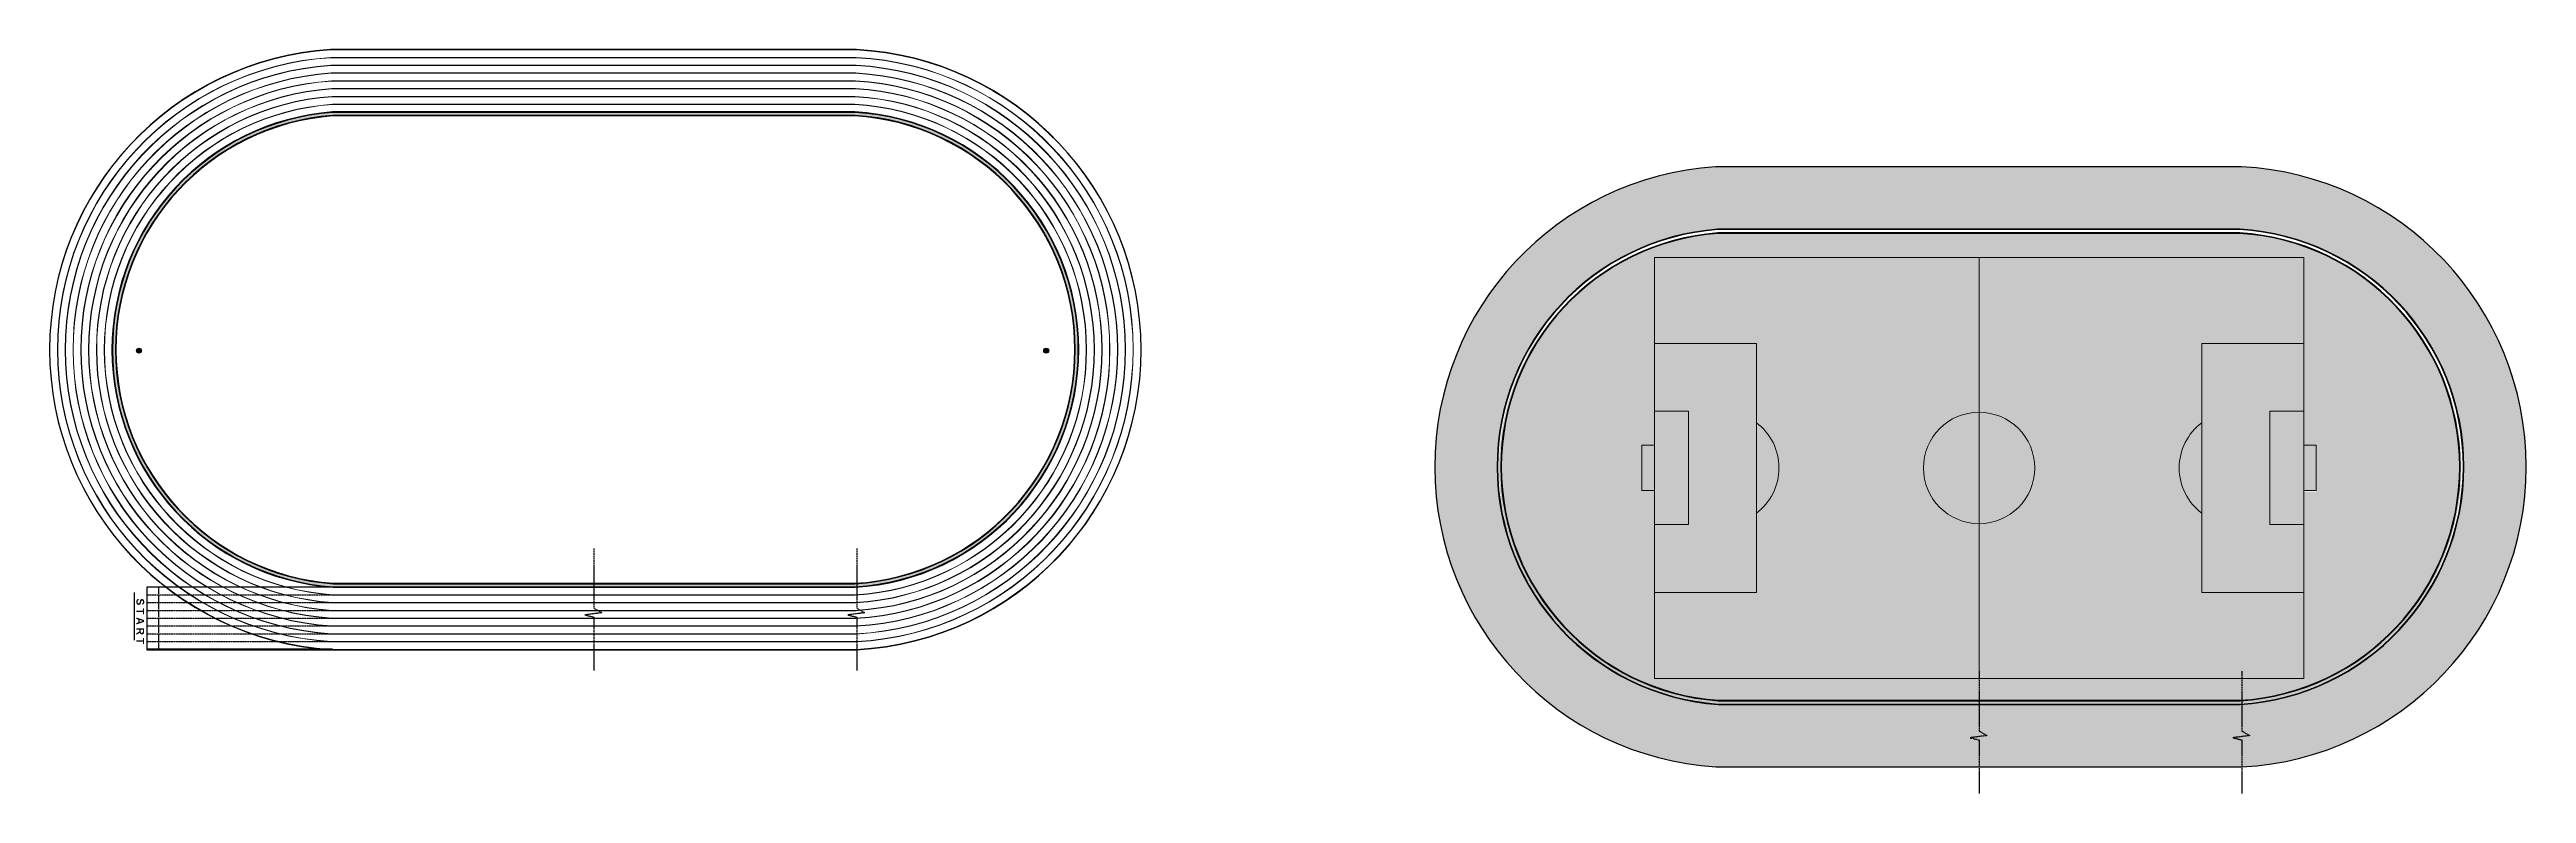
# Model space of a CAD drawing. Header units: centimetres. Extents: x -292707 to 138715, y -53922 to 66277.
# Drawn here: x -292707 to -252356, y 54171 to 66277 of the extents above.
import ezdxf

# ---------------------------------------------------------------- set-up
doc = ezdxf.new("R2010")
doc.units = ezdxf.units.CM
doc.linetypes.add('HIDDEN', pattern=[9.525, 6.35, -3.175])
for name, color, linetype in [('A-ALINE-2', 101, 'Continuous'), ('A-ALINE-7', 119, 'Continuous'), ('A-TEXT', 254, 'Continuous')]:
    doc.layers.add(name, color=color, linetype=linetype)
for name, color, linetype, lineweight, true_color in [('A-FILL-1', 250, 'Continuous', 0, 0x333333), ('A-FILL-3', 7, 'Continuous', 0, 0x666666), ('A-FILL-4', 9, 'Continuous', 0, 0x808080), ('A-FILL-5', 7, 'Continuous', 0, 0x999999), ('A-FILL-7', 7, 'Continuous', 0, 0xcccccc), ('A-FILL-8', 7, 'Continuous', 0, 0xe6e6e6), ('A-HATCH-97', 7, 'Continuous', 0, 0xf7f7f7), ('A-HATCH-97 @ 0.1', 7, 'Continuous', 0, 0xf7f7f7), ('A-HATCH-97 @ 10', 7, 'Continuous', 0, 0xf7f7f7), ('A-HATCH-97 @ 5', 7, 'Continuous', 0, 0xf7f7f7), ('A-HATCH-97 @ 7', 7, 'Continuous', 0, 0xf7f7f7)]:
    doc.layers.add(name, color=color, linetype=linetype, lineweight=lineweight, true_color=true_color)
doc.styles.add('Scale 1000', font='GOTHICB.TTF', dxfattribs={"height": 150})

# ---------------------------------------------------------------- blocks, each defined once
blk = doc.blocks.new('A$Cbe0cbb12')
at = {"layer": 'A-FILL-5'}
h = blk.add_hatch(color=256, dxfattribs=at)
h.dxf.hatch_style = 1
edge = h.paths.add_edge_path()
edge.add_arc((1456, 5425), 40, 0, 360)
h = blk.add_hatch(color=256, dxfattribs=at)
h.dxf.hatch_style = 1
edge = h.paths.add_edge_path()
edge.add_arc((16236, 5425), 40, 0, 360)
at = {"layer": 'A-FILL-7'}
h = blk.add_hatch(color=256, dxfattribs=at)
h.dxf.hatch_style = 1
h.paths.add_polyline_path([(13116, 9303), (4610, 9303, 0.929837), (4615, 1582), (13121, 1582, 0.942911)])
h.paths.add_polyline_path([(13119, 1632), (4617, 1632, -0.929395), (4612, 9253), (13115, 9253, -0.942549)], flags=16)
h.paths.add_polyline_path([(13119, 1639), (4617, 1639, -0.929332), (4612, 9246), (13115, 9246, -0.942498)], flags=0)
h.paths.add_polyline_path([(16276, 5425, -1), (16196, 5425, -1)], flags=0)
h.paths.add_polyline_path([(16271, 5425, -1), (16201, 5425, -1)], flags=0)
h.paths.add_polyline_path([(1416, 5425, -1), (1496, 5425, -1)], flags=0)
h.paths.add_polyline_path([(1421, 5425, -1), (1491, 5425, -1)], flags=0)
at = {"layer": 'A-ALINE-2', "ltscale": 0.14}
blk.add_lwpolyline([(13149, 559, 0.949076), (13144, 10326), (4575, 10326, 0.937365), (4580, 559)], format="xyb", close=True, dxfattribs=at)
at = {"layer": 'A-ALINE-7', "ltscale": 0.14}
for points in [[(13121, 1575, 0.942961), (13117, 9310), (4610, 9310, 0.929898), (4615, 1575)], [(13121, 1582, 0.942911), (13116, 9303), (4610, 9303, 0.929837), (4615, 1582)], [(13119, 1632, 0.942549), (13115, 9253), (4612, 9253, 0.929395), (4617, 1632)], [(13119, 1639, 0.942498), (13115, 9246), (4612, 9246, 0.929332), (4617, 1639)]]:
    blk.add_lwpolyline(points, format="xyb", close=True, dxfattribs=at)
at = {"layer": 'A-ALINE-7', "ltscale": 0.5}
for points in [[(4615, 1575), (1581, 1575), (1581, 559), (4610, 559)], [(4615, 1575), (1581, 1575), (1581, 575), (4610, 575)]]:
    blk.add_lwpolyline(points, dxfattribs=at)
at = {"layer": 'A-ALINE-7', "ltscale": 0.25}
for points in [[(1771, 1566), (1771, 1467)], [(1771, 1439), (1771, 1340)], [(1771, 1312), (1771, 1213)], [(1771, 1185), (1771, 1086)], [(1771, 1058), (1771, 959)], [(1771, 931), (1771, 832)], [(1771, 804), (1771, 705)], [(1771, 677), (1771, 578)]]:
    blk.add_lwpolyline(points, dxfattribs=at)
at = {"layer": 'A-FILL-4', "ltscale": 0.14}
for points in [[(13149, 559, 0.949076), (13144, 10326), (4575, 10326, 0.937365), (4580, 559)], [(13149, 564, 0.949051), (13144, 10321), (4575, 10321, 0.937334), (4580, 564)], [(13146, 686, 0.948418), (13141, 10199), (4579, 10199, 0.936562), (4584, 686)], [(13146, 691, 0.948392), (13141, 10194), (4579, 10194, 0.936529), (4584, 691)], [(13143, 813, 0.947735), (13138, 10072), (4583, 10072, 0.935726), (4588, 813)], [(13143, 818, 0.947707), (13138, 10067), (4584, 10067, 0.935693), (4589, 818)], [(13139, 940, 0.947023), (13134, 9945), (4588, 9945, 0.934856), (4593, 940)], [(13139, 945, 0.946994), (13134, 9940), (4588, 9940, 0.934821), (4593, 945)], [(13136, 1067, 0.94628), (13131, 9818), (4592, 9818, 0.93395), (4597, 1067)], [(13136, 1072, 0.94625), (13131, 9813), (4592, 9813, 0.933913), (4597, 1072)], [(13132, 1194, 0.945506), (13127, 9691), (4596, 9691, 0.933004), (4601, 1194)], [(13132, 1199, 0.945474), (13127, 9686), (4597, 9686, 0.932966), (4601, 1199)], [(13129, 1321, 0.944696), (13124, 9564), (4601, 9564, 0.932015), (4606, 1321)], [(13128, 1326, 0.944663), (13124, 9559), (4601, 9559, 0.931975), (4606, 1326)], [(13125, 1448, 0.943849), (13120, 9437), (4606, 9437, 0.930981), (4610, 1448)], [(13125, 1453, 0.943815), (13120, 9432), (4606, 9432, 0.93094), (4610, 1453)]]:
    blk.add_lwpolyline(points, format="xyb", close=True, dxfattribs=at)
at = {"layer": 'A-FILL-7', "linetype": 'HIDDEN', "ltscale": 0.5}
for points in [[(4610, 1453), (1581, 1453)], [(4610, 1448), (1581, 1448)], [(4610, 1326), (1581, 1326)], [(4610, 1321), (1581, 1321)], [(4610, 1199), (1581, 1199)], [(4610, 1194), (1581, 1194)], [(4610, 1072), (1581, 1072)], [(4610, 1067), (1581, 1067)], [(4610, 945), (1581, 945)], [(4610, 940), (1581, 940)], [(4610, 818), (1581, 818)], [(4610, 813), (1581, 813)], [(4610, 691), (1581, 691)], [(4610, 686), (1581, 686)]]:
    blk.add_lwpolyline(points, dxfattribs=at)
at = {"layer": 'A-TEXT', "ltscale": 0.25}
blk.add_lwpolyline([(1381, 714), (1381, 1488)], dxfattribs=at)
blk.add_lwpolyline([(1381, 714), (1381, 1488)], dxfattribs=at)
for centre, radius in [((1456, 5425), 40), ((1456, 5425), 35), ((16236, 5425), 40), ((16236, 5425), 35)]:
    blk.add_circle(centre, radius, dxfattribs=at)
at = {"layer": 'A-TEXT', "ltscale": 0.25, "insert": (1540, 1687), "char_height": 125, "attachment_point": 1, "rotation": 270, "style": 'Scale 1000'}
blk.add_mtext_dynamic_manual_height_columns('\\pi293.97623;S T A R T', width=1243.54, gutter_width=750, heights=[0], dxfattribs=at)
blk.add_mtext_dynamic_manual_height_columns('\\pi293.97623;S T A R T', width=1243.54, gutter_width=750, heights=[0], dxfattribs=at)
blk = doc.blocks.new('gfdgfd')
at = {"layer": 'A-FILL-8'}
h = blk.add_hatch(color=256, dxfattribs=at)
h.dxf.hatch_style = 1
h.paths.add_polyline_path([(29518, 27), (18938, 27), (18938, -6823), (29518, -6823)])
at = {"layer": 'A-FILL-1'}
for p, q in [((24228, -6823), (24228, 27)), ((18938, -1371), (20600, -1371)), ((20600, -1371), (20600, -5425)), ((18938, -2476), (19492, -2476)), ((19492, -4320), (19492, -2476)), ((18938, -3029), (18736, -3029)), ((18736, -3767), (18736, -3029)), ((18938, -3767), (18736, -3767)), ((18938, -4320), (19492, -4320)), ((18938, -5425), (20600, -5425))]:
    blk.add_line(p, q, dxfattribs=at)
blk.add_lwpolyline([(29518, 27), (18938, 27), (18938, -6823), (29518, -6823)], close=True, dxfattribs=at)
for points in [[(29518, -1371), (27856, -1371), (27856, -5425), (29518, -5425)], [(29518, -4320), (28964, -4320), (28964, -2476), (29518, -2476)], [(29518, -3767), (29719, -3767), (29719, -3029), (29518, -3029)]]:
    blk.add_lwpolyline(points, dxfattribs=at)
blk.add_circle((24228, -3398), 907, dxfattribs=at)
for centre, start, end in [((20046, -3398), 306.9482, 53.0518), ((28410, -3398), 126.9482, 233.0518)]:
    blk.add_arc(centre, 922, start, end, dxfattribs=at)
blk = doc.blocks.new('*U1261')
at = {"layer": 'A-HATCH-97 @ 0.1', "ltscale": 0.25}
h = blk.add_hatch(color=256, dxfattribs=at)
h.dxf.hatch_style = 1
h.paths.add_polyline_path([(14137, 5201), (14338, 5201), (14338, 4481), (14142, 4481), (14142, 1407), (3557, 1407), (3557, 4463), (3356, 4463), (3356, 5201), (3557, 5201), (3557, 8257), (14137, 8257)], flags=16)
edge = h.paths.add_edge_path(flags=0)
edge.add_arc((13029, 4832), 922, 126.9482, 233.0518, ccw=False)
edge.add_line((12475, 5569), (12475, 4096))
edge = h.paths.add_edge_path(flags=0)
edge.add_arc((8847, 4832), 907, 0, 360)
edge = h.paths.add_edge_path(flags=0)
edge.add_line((5219, 4096), (5219, 5569))
edge.add_arc((4665, 4832), 922, -53.0518, 53.0518, ccw=False)
at = {"layer": 'A-HATCH-97 @ 10', "ltscale": 0.25}
h = blk.add_hatch(color=256, dxfattribs=at)
h.dxf.hatch_style = 1
h.paths.add_polyline_path([(14137, 5201), (14338, 5201), (14338, 4481), (14142, 4481), (14142, 1407), (3557, 1407), (3557, 4463), (3356, 4463), (3356, 5201), (3557, 5201), (3557, 8257), (14137, 8257)], flags=16)
edge = h.paths.add_edge_path(flags=0)
edge.add_arc((13029, 4832), 922, 126.9482, 233.0518, ccw=False)
edge.add_line((12475, 5569), (12475, 4096))
edge = h.paths.add_edge_path(flags=0)
edge.add_arc((8847, 4832), 907, 0, 360)
edge = h.paths.add_edge_path(flags=0)
edge.add_line((5219, 4096), (5219, 5569))
edge.add_arc((4665, 4832), 922, -53.0518, 53.0518, ccw=False)
at = {"layer": 'A-HATCH-97 @ 5', "ltscale": 0.25}
h = blk.add_hatch(color=256, dxfattribs=at)
h.dxf.hatch_style = 1
h.paths.add_polyline_path([(14137, 5201), (14338, 5201), (14338, 4481), (14142, 4481), (14142, 1407), (3557, 1407), (3557, 4463), (3356, 4463), (3356, 5201), (3557, 5201), (3557, 8257), (14137, 8257)], flags=16)
edge = h.paths.add_edge_path(flags=0)
edge.add_arc((13029, 4832), 922, 126.9482, 233.0518, ccw=False)
edge.add_line((12475, 5569), (12475, 4096))
edge = h.paths.add_edge_path(flags=0)
edge.add_arc((8847, 4832), 907, 0, 360)
edge = h.paths.add_edge_path(flags=0)
edge.add_line((5219, 4096), (5219, 5569))
edge.add_arc((4665, 4832), 922, -53.0518, 53.0518, ccw=False)
at = {"layer": 'A-HATCH-97 @ 7', "ltscale": 0.25}
h = blk.add_hatch(color=256, dxfattribs=at)
h.dxf.hatch_style = 1
h.paths.add_polyline_path([(14137, 5201), (14338, 5201), (14338, 4481), (14142, 4481), (14142, 1407), (3557, 1407), (3557, 4463), (3356, 4463), (3356, 5201), (3557, 5201), (3557, 8257), (14137, 8257)], flags=16)
edge = h.paths.add_edge_path(flags=0)
edge.add_arc((13029, 4832), 922, 126.9482, 233.0518, ccw=False)
edge.add_line((12475, 5569), (12475, 4096))
edge = h.paths.add_edge_path(flags=0)
edge.add_arc((8847, 4832), 907, 0, 360)
edge = h.paths.add_edge_path(flags=0)
edge.add_line((5219, 4096), (5219, 5569))
edge.add_arc((4665, 4832), 922, -53.0518, 53.0518, ccw=False)
blk = doc.blocks.new('*U1262')
at = {"layer": 'A-HATCH-97 @ 0.1', "ltscale": 0.25}
h = blk.add_hatch(color=256, dxfattribs=at)
h.dxf.hatch_style = 1
edge = h.paths.add_edge_path()
edge.add_arc((12876, 4867), 4890, 273.0279, 446.8142)
edge.add_line((13147, 9750), (4559, 9751))
edge.add_arc((4878, 4868), 4894, 93.7333, 266.3204)
edge.add_line((4564, -16), (13134, -16))
edge = h.paths.add_edge_path(flags=16)
edge.add_arc((12876, 4867), 3874, 273.3965, 446.6575)
edge.add_line((13101, 8735), (4593, 8735))
edge.add_arc((4878, 4867), 3878, 94.2156, 265.718)
edge.add_line((4589, 1000), (13105, 1000))
at = {"layer": 'A-HATCH-97 @ 10', "ltscale": 0.25}
h = blk.add_hatch(color=256, dxfattribs=at)
h.dxf.hatch_style = 1
edge = h.paths.add_edge_path()
edge.add_arc((12876, 4867), 4890, 273.0279, 446.8142)
edge.add_line((13147, 9750), (4559, 9751))
edge.add_arc((4878, 4868), 4894, 93.7333, 266.3204)
edge.add_line((4564, -16), (13134, -16))
edge = h.paths.add_edge_path(flags=16)
edge.add_arc((12876, 4867), 3874, 273.3965, 446.6575)
edge.add_line((13101, 8735), (4593, 8735))
edge.add_arc((4878, 4867), 3878, 94.2156, 265.718)
edge.add_line((4589, 1000), (13105, 1000))
at = {"layer": 'A-HATCH-97 @ 5', "ltscale": 0.25}
h = blk.add_hatch(color=256, dxfattribs=at)
h.dxf.hatch_style = 1
edge = h.paths.add_edge_path()
edge.add_arc((12876, 4867), 4890, 273.0279, 446.8142)
edge.add_line((13147, 9750), (4559, 9751))
edge.add_arc((4878, 4868), 4894, 93.7333, 266.3204)
edge.add_line((4564, -16), (13134, -16))
edge = h.paths.add_edge_path(flags=16)
edge.add_arc((12876, 4867), 3874, 273.3965, 446.6575)
edge.add_line((13101, 8735), (4593, 8735))
edge.add_arc((4878, 4867), 3878, 94.2156, 265.718)
edge.add_line((4589, 1000), (13105, 1000))
at = {"layer": 'A-HATCH-97 @ 7', "ltscale": 0.25}
h = blk.add_hatch(color=256, dxfattribs=at)
h.dxf.hatch_style = 1
edge = h.paths.add_edge_path()
edge.add_arc((12876, 4867), 4890, 273.0279, 446.8142)
edge.add_line((13147, 9750), (4559, 9751))
edge.add_arc((4878, 4868), 4894, 93.7333, 266.3204)
edge.add_line((4564, -16), (13134, -16))
edge = h.paths.add_edge_path(flags=16)
edge.add_arc((12876, 4867), 3874, 273.3965, 446.6575)
edge.add_line((13101, 8735), (4593, 8735))
edge.add_arc((4878, 4867), 3878, 94.2156, 265.718)
edge.add_line((4589, 1000), (13105, 1000))
blk = doc.blocks.new('A$C9c5f5d7f')
at = {"layer": 'A-FILL-3', "ltscale": 0.25}
h = blk.add_hatch(dxfattribs=at)
h.set_pattern_fill('AR-CONC', color=256, scale=1.5)
h.paths.add_polyline_path([(13128, 9735), (4560, 9735, 0.937266), (4565, 0), (13133, 0, 0.948995)])
h.paths.add_polyline_path([(13105, 1000), (4599, 1000, -0.929898), (4594, 8735), (13101, 8735, -0.942961)], flags=16)
h.paths.add_polyline_path([(13105, 1007), (4599, 1007, -0.929837), (4594, 8728), (13100, 8728, -0.942911)], flags=0)
h.paths.add_polyline_path([(13103, 1061), (4601, 1061, -0.929359), (4596, 8674), (13099, 8674, -0.94252)], flags=0)
h.paths.add_polyline_path([(13103, 1068), (4601, 1068, -0.929296), (4597, 8667), (13099, 8667, -0.942468)], flags=0)
h.paths.add_polyline_path([(14344, 4481), (14142, 4481), (14142, 1425), (3562, 1425), (3562, 4481), (3361, 4481), (3361, 5219), (3562, 5219), (3562, 8275), (14142, 8275), (14142, 5219), (14344, 5219)], flags=0)
h.paths.add_polyline_path([(12480, 4113, -0.499146), (12480, 5587)], flags=0)
h.paths.add_polyline_path([(7945, 4850, -1), (9759, 4850, -1)], flags=0)
h.paths.add_polyline_path([(5224, 4113), (5224, 5587, -0.499146)], flags=0)
at = {"layer": 'A-TEXT', "ltscale": 0.25}
h = blk.add_hatch(dxfattribs=at)
h.set_pattern_fill('AR-SAND', color=256, scale=5)
h.set_pattern_definition([(37.5, (-15380.85, 39760.94), (-8.00016, 244.7066), [0, -193.04, 0, -215.9, 0, -206.375]), (7.5, (-15380.85, 39760.94), (224.7616, 358.4126), [0, -104.14, 0, -173.99, 0, -66.675]), (327.5, (-15537.06, 39760.94), (395.4962, 0.7186), [0, -63.5, 0, -228.6, 0, -298.45]), (317.5, (-15537.06, 39760.94), (381.7782, 111.4647), [0, -31.75, 0, -149.86, 0, -171.45])])
h.paths.add_polyline_path([(13095, 8682), (4590, 8682, 0.92959), (4595, 1017), (13099, 1017, 0.942709)])
h.paths.add_polyline_path([(14338, 5201), (14338, 4463), (14137, 4463), (14137, 1407), (3557, 1407), (3557, 4463), (3356, 4463), (3356, 5201), (3557, 5201), (3557, 8257), (14137, 8257), (14137, 5201)], flags=16)
h.paths.add_polyline_path([(12475, 4096, -0.499146), (12475, 5569)], flags=0)
h.paths.add_polyline_path([(9754, 4832, -1), (7940, 4832, -1)], flags=0)
h.paths.add_polyline_path([(5219, 4096), (5219, 5569, -0.499146)], flags=0)
at = {"layer": 'A-ALINE-7', "ltscale": 0.14}
for points in [[(13134, -16, 0.949076), (13128, 9751), (4559, 9751, 0.937365), (4564, -16)], [(13105, 1000, 0.942961), (13101, 8735), (4594, 8735, 0.929898), (4599, 1000)], [(13105, 1007, 0.942911), (13100, 8728), (4594, 8728, 0.929837), (4599, 1007)], [(13103, 1061, 0.94252), (13099, 8674), (4596, 8674, 0.929359), (4601, 1061)], [(13103, 1068, 0.942468), (13099, 8667), (4597, 8667, 0.929296), (4601, 1068)]]:
    blk.add_lwpolyline(points, format="xyb", close=True, dxfattribs=at)
at = {"layer": 'A-HATCH-97'}
for name in ['*U1262', '*U1261']:
    blk.add_blockref(name, (0, 0), dxfattribs=at)
at = {"layer": 'A-TEXT'}
blk.add_blockref('gfdgfd', (-15376, 8248), dxfattribs=at)

msp = doc.modelspace()

# ---------------------------------------------------------------- linework, layer by layer
at = {"layer": 'A-TEXT', "linetype": 'HIDDEN', "ltscale": 2}
for points in [[(-283838, 58159.4), (-283838, 57185.2), (-283709.6, 57110.8), (-283984.6, 57075.2), (-283838, 57039.7), (-283838, 56169.5)], [(-279556.5, 58159.4), (-279556.5, 57185.2), (-279428.1, 57110.8), (-279703.2, 57075.2), (-279556.5, 57039.7), (-279556.5, 56169.5)], [(-261273.2, 56160.5), (-261273.2, 55186.3), (-261144.8, 55111.9), (-261419.8, 55076.4), (-261273.2, 55040.8), (-261273.2, 54170.7)], [(-256991.7, 56160.5), (-256991.7, 55186.3), (-256863.3, 55111.9), (-257138.3, 55076.4), (-256991.7, 55040.8), (-256991.7, 54170.7)]]:
    msp.add_lwpolyline(points, dxfattribs=at)

# ---------------------------------------------------------------- block references
at = {"ltscale": 0.25}
msp.add_blockref('A$C9c5f5d7f', (-270125.3, 54617.8), dxfattribs=at)
at = {"layer": 'A-TEXT', "ltscale": 0.25}
msp.add_blockref('A$Cbe0cbb12', (-292706, 55950.8), dxfattribs=at)

doc.saveas('drawing.dxf')
